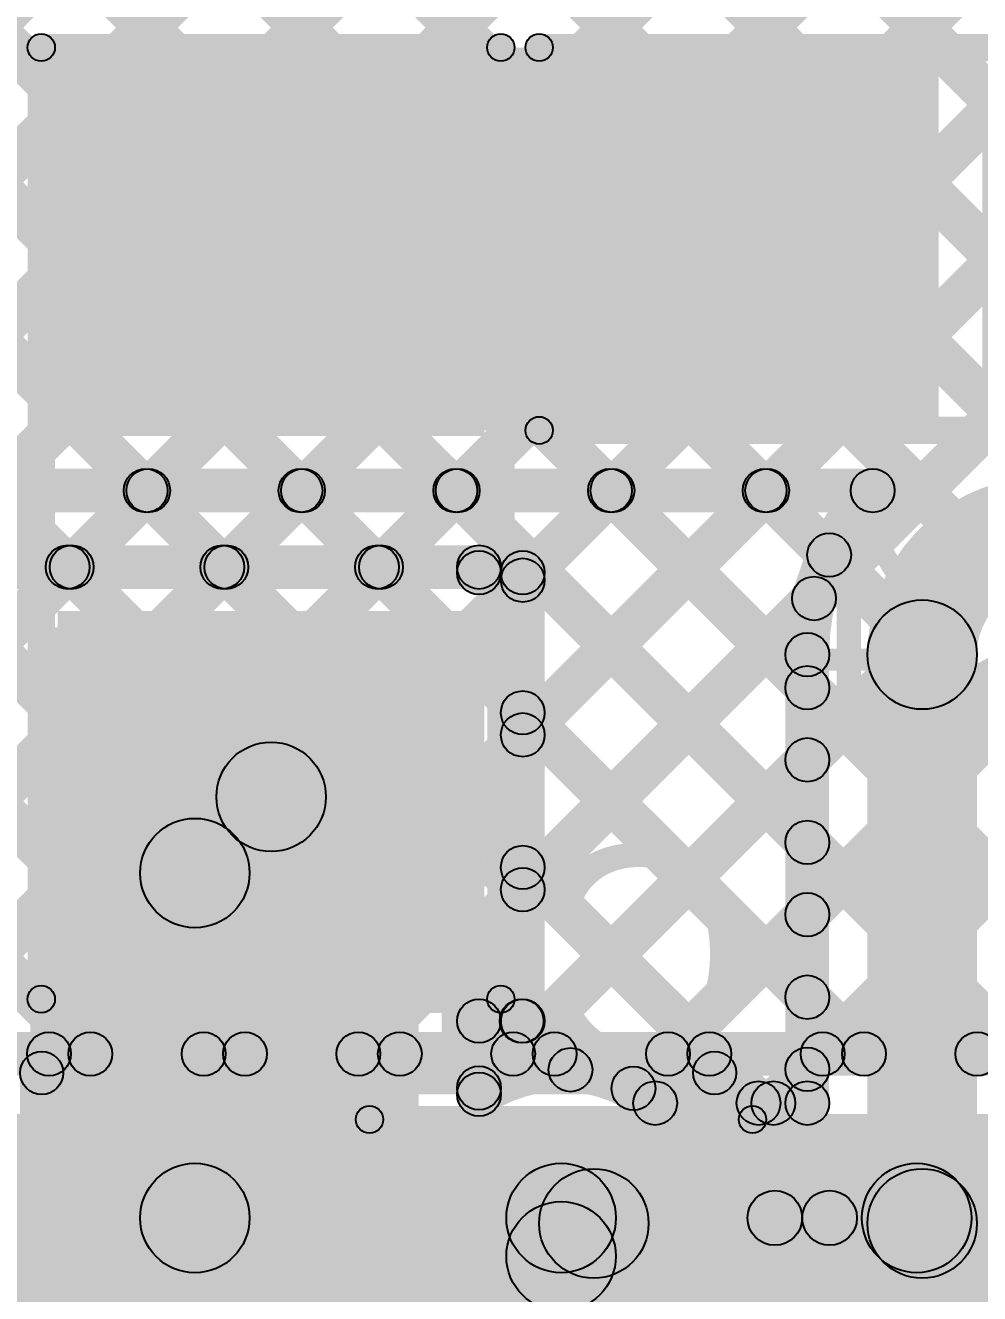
# Model space of a CAD drawing. Header units: millimetres. Extents: x 3.07 to 5.81, y 1.29 to 3.84.
# Drawn here: x 5.0831 to 5.2575, y 1.4232 to 1.6551 of the extents above; entities that cross this region are included whole.
import ezdxf

# ---------------------------------------------------------------- set-up
doc = ezdxf.new("R2010")
doc.units = ezdxf.units.MM
doc.header["$MEASUREMENT"] = 0
for name, color, linetype in [('BottomLayer', 5, 'Continuous'), ('BottomOverlay', 54, 'Continuous'), ('BottomPaste', 16, 'Continuous'), ('BottomSolder', 6, 'Continuous'), ('TopLayer', 1, 'Continuous'), ('TopOverlay', 2, 'Continuous'), ('TopPaste', 8, 'Continuous'), ('TopSolder', 216, 'Continuous'), ('ViaHoleLayer', 16, 'Continuous')]:
    doc.layers.add(name, color=color, linetype=linetype)

# ---------------------------------------------------------------- blocks, each defined once
blk = doc.blocks.new('SPU0410HR5H_PB_7')
at = {"layer": 'TopLayer'}
h = blk.add_hatch(color=1, dxfattribs=at)
edge = h.paths.add_edge_path()
edge.add_arc((0, 0), 0.01614, 0, 360)
h = blk.add_hatch(color=1, dxfattribs=at)
edge = h.paths.add_edge_path()
edge.add_arc((0.06693, 0), 0.01614, 0, 360)
h = blk.add_hatch(color=1, dxfattribs=at)
edge = h.paths.add_edge_path()
edge.add_arc((0, -0.09685), 0.01614, 0, 360)
h = blk.add_hatch(color=1, dxfattribs=at)
edge = h.paths.add_edge_path()
edge.add_arc((0.06693, -0.09685), 0.01614, 0, 360)
at = {"layer": 'TopOverlay'}
h = blk.add_hatch(color=2, dxfattribs=at)
edge = h.paths.add_edge_path()
edge.add_arc((-0.028, 0.02652), 0.00394, 0, 360)
h = blk.add_hatch(color=2, dxfattribs=at)
edge = h.paths.add_edge_path()
edge.add_arc((-0.028, 0.02652), 0.00394, 0, 360)
for points in [[(-0.028, 0.02258), (-0.028, 0.03046), (0.095, 0.03046), (0.095, 0.02258)], [(-0.02406, -0.124), (-0.03194, -0.124), (-0.03194, 0.02652), (-0.02406, 0.02652)], [(0.09894, -0.124), (0.09106, -0.124), (0.09106, 0.02652), (0.09894, 0.02652)], [(-0.028, -0.12794), (-0.028, -0.12006), (0.095, -0.12006), (0.095, -0.12794)]]:
    blk.add_hatch(color=2, dxfattribs=at).paths.add_polyline_path(points)
h = blk.add_hatch(color=2, dxfattribs=at)
edge = h.paths.add_edge_path()
edge.add_arc((0.095, 0.02652), 0.00394, 0, 360)
h = blk.add_hatch(color=2, dxfattribs=at)
edge = h.paths.add_edge_path()
edge.add_arc((0.095, 0.02652), 0.00394, 0, 360)
h = blk.add_hatch(color=2, dxfattribs=at)
edge = h.paths.add_edge_path()
edge.add_arc((0.106, 0), 0.005, 0, 360)
h = blk.add_hatch(color=2, dxfattribs=at)
edge = h.paths.add_edge_path()
edge.add_arc((0.116, 0), 0.005, 0, 360)
h = blk.add_hatch(color=2, dxfattribs=at)
edge = h.paths.add_edge_path()
edge.add_arc((-0.028, -0.124), 0.00394, 0, 360)
h = blk.add_hatch(color=2, dxfattribs=at)
edge = h.paths.add_edge_path()
edge.add_arc((-0.028, -0.124), 0.00394, 0, 360)
h = blk.add_hatch(color=2, dxfattribs=at)
edge = h.paths.add_edge_path()
edge.add_arc((0.095, -0.124), 0.00394, 0, 360)
h = blk.add_hatch(color=2, dxfattribs=at)
edge = h.paths.add_edge_path()
edge.add_arc((0.095, -0.124), 0.00394, 0, 360)
at = {"layer": 'TopPaste'}
h = blk.add_hatch(color=8, dxfattribs=at)
edge = h.paths.add_edge_path()
edge.add_arc((0, 0), 0.01614, 0, 360)
h = blk.add_hatch(color=8, dxfattribs=at)
edge = h.paths.add_edge_path()
edge.add_arc((0.06693, 0), 0.01614, 0, 360)
h = blk.add_hatch(color=8, dxfattribs=at)
edge = h.paths.add_edge_path()
edge.add_arc((0, -0.09685), 0.01614, 0, 360)
h = blk.add_hatch(color=8, dxfattribs=at)
edge = h.paths.add_edge_path()
edge.add_arc((0.06693, -0.09685), 0.01614, 0, 360)
at = {"layer": 'TopSolder'}
h = blk.add_hatch(color=216, dxfattribs=at)
edge = h.paths.add_edge_path()
edge.add_arc((0, 0), 0.02014, 0, 360)
h = blk.add_hatch(color=216, dxfattribs=at)
edge = h.paths.add_edge_path()
edge.add_arc((0.06693, 0), 0.02014, 0, 360)
h = blk.add_hatch(color=216, dxfattribs=at)
edge = h.paths.add_edge_path()
edge.add_arc((0, -0.09685), 0.02014, 0, 360)
h = blk.add_hatch(color=216, dxfattribs=at)
edge = h.paths.add_edge_path()
edge.add_arc((0.06693, -0.09685), 0.02014, 0, 360)
at = {"layer": 'TopOverlay', "const_width": 0.01}
blk.add_lwpolyline([(0.116, 0, 1), (0.106, 0, 1)], format="xyb", close=True, dxfattribs=at)
at = {"layer": 'TopOverlay'}
for centre, radius in [((-0.028, 0.02652), 0.00394), ((-0.028, 0.02652), 0.00394), ((0.095, 0.02652), 0.00394), ((0.095, 0.02652), 0.00394), ((0.106, 0), 0.005), ((0.116, 0), 0.005), ((-0.028, -0.124), 0.00394), ((-0.028, -0.124), 0.00394), ((0.095, -0.124), 0.00394), ((0.095, -0.124), 0.00394)]:
    blk.add_circle(centre, radius, dxfattribs=at)
blk = doc.blocks.new('RES0805_54')
at = {"layer": 'TopLayer'}
for points in [[(-0.06, 0.025), (-0.02, 0.025), (-0.02, -0.025), (-0.06, -0.025)], [(0.02, 0.025), (0.06, 0.025), (0.06, -0.025), (0.02, -0.025)]]:
    blk.add_hatch(color=1, dxfattribs=at).paths.add_polyline_path(points)
at = {"layer": 'TopOverlay'}
h = blk.add_hatch(color=2, dxfattribs=at)
edge = h.paths.add_edge_path()
edge.add_arc((-0.065, 0.035), 0.0025, 0, 360)
h = blk.add_hatch(color=2, dxfattribs=at)
edge = h.paths.add_edge_path()
edge.add_arc((-0.065, 0.035), 0.0025, 0, 360)
for points in [[(-0.065, 0.0325), (-0.065, 0.0375), (0.065, 0.0375), (0.065, 0.0325)], [(-0.0625, -0.035), (-0.0675, -0.035), (-0.0675, 0.035), (-0.0625, 0.035)], [(0.0675, -0.035), (0.0625, -0.035), (0.0625, 0.035), (0.0675, 0.035)], [(-0.065, -0.0375), (-0.065, -0.0325), (0.065, -0.0325), (0.065, -0.0375)]]:
    blk.add_hatch(color=2, dxfattribs=at).paths.add_polyline_path(points)
h = blk.add_hatch(color=2, dxfattribs=at)
edge = h.paths.add_edge_path()
edge.add_arc((0.065, 0.035), 0.0025, 0, 360)
h = blk.add_hatch(color=2, dxfattribs=at)
edge = h.paths.add_edge_path()
edge.add_arc((0.065, 0.035), 0.0025, 0, 360)
h = blk.add_hatch(color=2, dxfattribs=at)
edge = h.paths.add_edge_path()
edge.add_arc((-0.065, -0.035), 0.0025, 0, 360)
h = blk.add_hatch(color=2, dxfattribs=at)
edge = h.paths.add_edge_path()
edge.add_arc((-0.065, -0.035), 0.0025, 0, 360)
h = blk.add_hatch(color=2, dxfattribs=at)
edge = h.paths.add_edge_path()
edge.add_arc((0.065, -0.035), 0.0025, 0, 360)
h = blk.add_hatch(color=2, dxfattribs=at)
edge = h.paths.add_edge_path()
edge.add_arc((0.065, -0.035), 0.0025, 0, 360)
at = {"layer": 'TopPaste'}
for points in [[(-0.06, 0.025), (-0.02, 0.025), (-0.02, -0.025), (-0.06, -0.025)], [(0.02, 0.025), (0.06, 0.025), (0.06, -0.025), (0.02, -0.025)]]:
    blk.add_hatch(color=8, dxfattribs=at).paths.add_polyline_path(points)
at = {"layer": 'TopSolder'}
for points in [[(-0.064, 0.029), (-0.016, 0.029), (-0.016, -0.029), (-0.064, -0.029)], [(0.016, 0.029), (0.064, 0.029), (0.064, -0.029), (0.016, -0.029)]]:
    blk.add_hatch(color=216, dxfattribs=at).paths.add_polyline_path(points)
at = {"layer": 'TopOverlay'}
for centre in [(-0.065, 0.035), (-0.065, 0.035), (0.065, 0.035), (0.065, 0.035), (-0.065, -0.035), (-0.065, -0.035), (0.065, -0.035), (0.065, -0.035)]:
    blk.add_circle(centre, 0.0025, dxfattribs=at)
blk = doc.blocks.new('C__1206_99')
at = {"layer": 'TopLayer'}
for points in [[(-0.08, 0.035), (-0.02, 0.035), (-0.02, -0.035), (-0.08, -0.035)], [(0.02, 0.035), (0.08, 0.035), (0.08, -0.035), (0.02, -0.035)]]:
    blk.add_hatch(color=1, dxfattribs=at).paths.add_polyline_path(points)
at = {"layer": 'TopOverlay'}
h = blk.add_hatch(color=2, dxfattribs=at)
edge = h.paths.add_edge_path()
edge.add_arc((-0.087, 0.042), 0.0025, 0, 360)
h = blk.add_hatch(color=2, dxfattribs=at)
edge = h.paths.add_edge_path()
edge.add_arc((-0.087, 0.042), 0.0025, 0, 360)
for points in [[(-0.087, 0.0395), (-0.087, 0.0445), (0.087, 0.0445), (0.087, 0.0395)], [(-0.0895, 0.042), (-0.0845, 0.042), (-0.0845, -0.042), (-0.0895, -0.042)], [(0.0845, 0.042), (0.0895, 0.042), (0.0895, -0.042), (0.0845, -0.042)], [(-0.087, -0.0445), (-0.087, -0.0395), (0.087, -0.0395), (0.087, -0.0445)]]:
    blk.add_hatch(color=2, dxfattribs=at).paths.add_polyline_path(points)
h = blk.add_hatch(color=2, dxfattribs=at)
edge = h.paths.add_edge_path()
edge.add_arc((0.087, 0.042), 0.0025, 0, 360)
h = blk.add_hatch(color=2, dxfattribs=at)
edge = h.paths.add_edge_path()
edge.add_arc((0.087, 0.042), 0.0025, 0, 360)
h = blk.add_hatch(color=2, dxfattribs=at)
edge = h.paths.add_edge_path()
edge.add_arc((-0.087, -0.042), 0.0025, 0, 360)
h = blk.add_hatch(color=2, dxfattribs=at)
edge = h.paths.add_edge_path()
edge.add_arc((-0.087, -0.042), 0.0025, 0, 360)
h = blk.add_hatch(color=2, dxfattribs=at)
edge = h.paths.add_edge_path()
edge.add_arc((0.087, -0.042), 0.0025, 0, 360)
h = blk.add_hatch(color=2, dxfattribs=at)
edge = h.paths.add_edge_path()
edge.add_arc((0.087, -0.042), 0.0025, 0, 360)
at = {"layer": 'TopPaste'}
for points in [[(-0.08, 0.035), (-0.02, 0.035), (-0.02, -0.035), (-0.08, -0.035)], [(0.02, 0.035), (0.08, 0.035), (0.08, -0.035), (0.02, -0.035)]]:
    blk.add_hatch(color=8, dxfattribs=at).paths.add_polyline_path(points)
at = {"layer": 'TopSolder'}
for points in [[(-0.084, 0.039), (-0.016, 0.039), (-0.016, -0.039), (-0.084, -0.039)], [(0.016, 0.039), (0.084, 0.039), (0.084, -0.039), (0.016, -0.039)]]:
    blk.add_hatch(color=216, dxfattribs=at).paths.add_polyline_path(points)
at = {"layer": 'TopOverlay'}
for centre in [(-0.087, 0.042), (-0.087, 0.042), (0.087, 0.042), (0.087, 0.042), (-0.087, -0.042), (-0.087, -0.042), (0.087, -0.042), (0.087, -0.042)]:
    blk.add_circle(centre, 0.0025, dxfattribs=at)
blk = doc.blocks.new('C__0805_B_104')
at = {"layer": 'BottomLayer'}
for points in [[(-0.06, 0.03), (-0.02, 0.03), (-0.02, -0.03), (-0.06, -0.03)], [(0.02, 0.03), (0.06, 0.03), (0.06, -0.03), (0.02, -0.03)]]:
    blk.add_hatch(color=5, dxfattribs=at).paths.add_polyline_path(points)
at = {"layer": 'BottomOverlay'}
h = blk.add_hatch(color=54, dxfattribs=at)
edge = h.paths.add_edge_path()
edge.add_arc((-0.065, 0.035), 0.0025, 0, 360)
h = blk.add_hatch(color=54, dxfattribs=at)
edge = h.paths.add_edge_path()
edge.add_arc((-0.065, 0.035), 0.0025, 0, 360)
for points in [[(0.065, 0.0375), (0.065, 0.0325), (-0.065, 0.0325), (-0.065, 0.0375)], [(-0.0625, -0.035), (-0.0675, -0.035), (-0.0675, 0.035), (-0.0625, 0.035)], [(0.0675, -0.035), (0.0625, -0.035), (0.0625, 0.035), (0.0675, 0.035)], [(0.065, -0.0325), (0.065, -0.0375), (-0.065, -0.0375), (-0.065, -0.0325)]]:
    blk.add_hatch(color=54, dxfattribs=at).paths.add_polyline_path(points)
h = blk.add_hatch(color=54, dxfattribs=at)
edge = h.paths.add_edge_path()
edge.add_arc((0.065, 0.035), 0.0025, 0, 360)
h = blk.add_hatch(color=54, dxfattribs=at)
edge = h.paths.add_edge_path()
edge.add_arc((0.065, 0.035), 0.0025, 0, 360)
h = blk.add_hatch(color=54, dxfattribs=at)
edge = h.paths.add_edge_path()
edge.add_arc((-0.065, -0.035), 0.0025, 0, 360)
h = blk.add_hatch(color=54, dxfattribs=at)
edge = h.paths.add_edge_path()
edge.add_arc((-0.065, -0.035), 0.0025, 0, 360)
h = blk.add_hatch(color=54, dxfattribs=at)
edge = h.paths.add_edge_path()
edge.add_arc((0.065, -0.035), 0.0025, 0, 360)
h = blk.add_hatch(color=54, dxfattribs=at)
edge = h.paths.add_edge_path()
edge.add_arc((0.065, -0.035), 0.0025, 0, 360)
at = {"layer": 'BottomPaste'}
for points in [[(-0.06, 0.03), (-0.02, 0.03), (-0.02, -0.03), (-0.06, -0.03)], [(0.02, 0.03), (0.06, 0.03), (0.06, -0.03), (0.02, -0.03)]]:
    blk.add_hatch(color=16, dxfattribs=at).paths.add_polyline_path(points)
at = {"layer": 'BottomSolder'}
for points in [[(-0.064, 0.034), (-0.016, 0.034), (-0.016, -0.034), (-0.064, -0.034)], [(0.016, 0.034), (0.064, 0.034), (0.064, -0.034), (0.016, -0.034)]]:
    blk.add_hatch(color=6, dxfattribs=at).paths.add_polyline_path(points)
at = {"layer": 'BottomOverlay'}
for centre in [(-0.065, 0.035), (-0.065, 0.035), (0.065, 0.035), (0.065, 0.035), (-0.065, -0.035), (-0.065, -0.035), (0.065, -0.035), (0.065, -0.035)]:
    blk.add_circle(centre, 0.0025, dxfattribs=at)

msp = doc.modelspace()

# ---------------------------------------------------------------- hatches: boundary and pattern name
at = {"layer": 'BottomLayer'}
for points in [[(4.93017, 1.96554), (4.93583, 1.97119), (5.29083, 1.61619), (5.28517, 1.61054)], [(4.93017, 1.93725), (4.93583, 1.94291), (5.29083, 1.58791), (5.28517, 1.58225)], [(4.93017, 1.90897), (4.93583, 1.91462), (5.29083, 1.55962), (5.28517, 1.55397)], [(4.93017, 1.88068), (4.93583, 1.88634), (5.29083, 1.53134), (5.28517, 1.52568)], [(4.93017, 1.8524), (4.93583, 1.85806), (5.30838, 1.48551), (5.30272, 1.47985)], [(5.00536, 1.46417), (4.99971, 1.46983), (5.36671, 1.83683), (5.37236, 1.83117)], [(5.03365, 1.46417), (5.02799, 1.46983), (5.39499, 1.83683), (5.40065, 1.83117)], [(5.06193, 1.46417), (5.05628, 1.46983), (5.42328, 1.83683), (5.42893, 1.83117)], [(4.93017, 1.82411), (4.93583, 1.82977), (5.29483, 1.47077), (5.28917, 1.46511)], [(4.93017, 1.79583), (4.93583, 1.80149), (5.26749, 1.46983), (5.26183, 1.46417)], [(4.93583, 1.50777), (4.93017, 1.51343), (5.21039, 1.79365), (5.21605, 1.78799)], [(4.93017, 1.76755), (4.93583, 1.7732), (5.2392, 1.46983), (5.23355, 1.46417)], [(4.93583, 1.47949), (4.93017, 1.48515), (5.21285, 1.76783), (5.21851, 1.76217)], [(4.9488, 1.46417), (4.94314, 1.46983), (5.24114, 1.76783), (5.2468, 1.76217)], [(4.97708, 1.46417), (4.97142, 1.46983), (5.26942, 1.76783), (5.27508, 1.76217)], [(4.93017, 1.73926), (4.93583, 1.74492), (5.21092, 1.46983), (5.20526, 1.46417)], [(4.93017, 1.71098), (4.93583, 1.71663), (5.18263, 1.46983), (5.17698, 1.46417)], [(4.93017, 1.68269), (4.93583, 1.68835), (5.15435, 1.46983), (5.14869, 1.46417)], [(5.09022, 1.46417), (5.08456, 1.46983), (5.28517, 1.67044), (5.29083, 1.66478)], [(4.93017, 1.65441), (4.93583, 1.66007), (5.12607, 1.46983), (5.12041, 1.46417)], [(5.1185, 1.46417), (5.11284, 1.46983), (5.28517, 1.64216), (5.29083, 1.6365)], [(4.93017, 1.62612), (4.93583, 1.63178), (5.09778, 1.46983), (5.09212, 1.46417)], [(5.14679, 1.46417), (5.14113, 1.46983), (5.28517, 1.61387), (5.29083, 1.60821)], [(5.17507, 1.46417), (5.16941, 1.46983), (5.28517, 1.58559), (5.29083, 1.57993)], [(5.20335, 1.46417), (5.1977, 1.46983), (5.28517, 1.5573), (5.29083, 1.55165)], [(5.23164, 1.46417), (5.22598, 1.46983), (5.28517, 1.52902), (5.29083, 1.52336)], [(5.25992, 1.46417), (5.25427, 1.46983), (5.30227, 1.51783), (5.30792, 1.51217)], [(4.933, 1.463), (4.933, 1.471), (5.274, 1.471), (5.274, 1.463)], [(4.122, 1.396), (5.263, 1.396), (5.263, 1.456), (4.122, 1.456)], [(5.187, 1.426), (5.187, 1.446), (5.247, 1.446), (5.247, 1.426)], [(5.18807, 1.42293), (5.17393, 1.43707), (5.17993, 1.44307), (5.19407, 1.42893)], [(5.257, 1.379), (5.237, 1.379), (5.237, 1.436), (5.257, 1.436)]]:
    msp.add_hatch(color=5, dxfattribs=at).paths.add_polyline_path(points)
h = msp.add_hatch(color=5, dxfattribs=at)
edge = h.paths.add_edge_path()
edge.add_arc((5.08739, 1.467), 0.004, 0, 360)
h = msp.add_hatch(color=5, dxfattribs=at)
edge = h.paths.add_edge_path()
edge.add_arc((5.09495, 1.467), 0.004, 0, 360)
h = msp.add_hatch(color=5, dxfattribs=at)
edge = h.paths.add_edge_path()
edge.add_arc((5.11567, 1.467), 0.004, 0, 360)
h = msp.add_hatch(color=5, dxfattribs=at)
edge = h.paths.add_edge_path()
edge.add_arc((5.12324, 1.467), 0.004, 0, 360)
h = msp.add_hatch(color=5, dxfattribs=at)
edge = h.paths.add_edge_path()
edge.add_arc((5.14396, 1.467), 0.004, 0, 360)
h = msp.add_hatch(color=5, dxfattribs=at)
edge = h.paths.add_edge_path()
edge.add_arc((5.15152, 1.467), 0.004, 0, 360)
h = msp.add_hatch(color=5, dxfattribs=at)
edge = h.paths.add_edge_path()
edge.add_arc((5.17224, 1.467), 0.004, 0, 360)
h = msp.add_hatch(color=5, dxfattribs=at)
edge = h.paths.add_edge_path()
edge.add_arc((5.17981, 1.467), 0.004, 0, 360)
h = msp.add_hatch(color=5, dxfattribs=at)
edge = h.paths.add_edge_path()
edge.add_arc((5.20053, 1.467), 0.004, 0, 360)
h = msp.add_hatch(color=5, dxfattribs=at)
edge = h.paths.add_edge_path()
edge.add_arc((5.20809, 1.467), 0.004, 0, 360)
h = msp.add_hatch(color=5, dxfattribs=at)
edge = h.paths.add_edge_path()
edge.add_arc((5.22881, 1.467), 0.004, 0, 360)
h = msp.add_hatch(color=5, dxfattribs=at)
edge = h.paths.add_edge_path()
edge.add_arc((5.23637, 1.467), 0.004, 0, 360)
h = msp.add_hatch(color=5, dxfattribs=at)
edge = h.paths.add_edge_path()
edge.add_arc((5.25709, 1.467), 0.004, 0, 360)
h = msp.add_hatch(color=5, dxfattribs=at)
edge = h.paths.add_edge_path()
edge.add_arc((5.247, 1.436), 0.01181, 0, 360)
h = msp.add_hatch(color=5, dxfattribs=at)
edge = h.paths.add_edge_path()
edge.add_arc((5.187, 1.436), 0.01, 0, 360)
h = msp.add_hatch(color=5, dxfattribs=at)
edge = h.paths.add_edge_path()
edge.add_arc((5.187, 1.436), 0.01, 0, 360)
h = msp.add_hatch(color=5, dxfattribs=at)
edge = h.paths.add_edge_path()
edge.add_arc((5.247, 1.436), 0.01, 0, 360)
h = msp.add_hatch(color=5, dxfattribs=at)
edge = h.paths.add_edge_path()
edge.add_arc((5.247, 1.436), 0.01, 0, 360)
h = msp.add_hatch(color=5, dxfattribs=at)
edge = h.paths.add_edge_path()
edge.add_arc((5.181, 1.43), 0.01, 0, 360)
at = {"layer": 'BottomSolder'}
h = msp.add_hatch(color=6, dxfattribs=at)
edge = h.paths.add_edge_path()
edge.add_arc((5.247, 1.436), 0.01581, 0, 360)
at = {"layer": 'TopLayer'}
for points in [[(5.086, 1.581), (5.25, 1.581), (5.25, 1.651), (5.086, 1.651)], [(5.07398, 1.56717), (5.07963, 1.57283), (5.09363, 1.55883), (5.08798, 1.55317)], [(5.075, 1.566), (5.075, 1.574), (5.23796, 1.574), (5.23796, 1.566)], [(5.09436, 1.55317), (5.08871, 1.55883), (5.10271, 1.57283), (5.10836, 1.56717)], [(5.10226, 1.56717), (5.10792, 1.57283), (5.12192, 1.55883), (5.11626, 1.55317)], [(5.12265, 1.55317), (5.11699, 1.55883), (5.13099, 1.57283), (5.13665, 1.56717)], [(5.13055, 1.56717), (5.1362, 1.57283), (5.1502, 1.55883), (5.14455, 1.55317)], [(5.15093, 1.55317), (5.14528, 1.55883), (5.15928, 1.57283), (5.16493, 1.56717)], [(5.15883, 1.56717), (5.16449, 1.57283), (5.22883, 1.50849), (5.22317, 1.50283)], [(5.17683, 1.5225), (5.17117, 1.52816), (5.21584, 1.57283), (5.2215, 1.56717)], [(5.17683, 1.55078), (5.17117, 1.55644), (5.18756, 1.57283), (5.19322, 1.56717)], [(5.18711, 1.56717), (5.19277, 1.57283), (5.22883, 1.53677), (5.22317, 1.53111)], [(5.2154, 1.56717), (5.22106, 1.57283), (5.23282, 1.56106), (5.22717, 1.5554)], [(5.073, 1.552), (5.073, 1.56), (5.166, 1.56), (5.166, 1.552)], [(5.166, 1.551), (5.166, 1.559), (5.174, 1.559), (5.174, 1.551)], [(5.178, 1.473), (5.17, 1.473), (5.17, 1.555), (5.178, 1.555)], [(5.17683, 1.49421), (5.17117, 1.49987), (5.2244, 1.5531), (5.23006, 1.54744)], [(5.084, 1.412), (5.155, 1.412), (5.155, 1.545), (5.084, 1.545)], [(5.23, 1.458), (5.222, 1.458), (5.222, 1.54), (5.23, 1.54)], [(5.257, 1.436), (5.237, 1.436), (5.237, 1.54), (5.257, 1.54)], [(5.17117, 1.52655), (5.17683, 1.5322), (5.22883, 1.4802), (5.22317, 1.47455)], [(5.16883, 1.45793), (5.16317, 1.46359), (5.22317, 1.52359), (5.22883, 1.51793)], [(5.17117, 1.49826), (5.17683, 1.50392), (5.21992, 1.46083), (5.21426, 1.45517)], [(5.12407, 1.437), (5.10407, 1.437), (5.10407, 1.50007), (5.12407, 1.50007)], [(5.19706, 1.45787), (5.1914, 1.46353), (5.22317, 1.4953), (5.22883, 1.48965)], [(5.166, 1.469), (5.166, 1.477), (5.174, 1.477), (5.174, 1.469)], [(5.17098, 1.47017), (5.17663, 1.47583), (5.18555, 1.46692), (5.17989, 1.46126)], [(5.17, 1.45962), (5.162, 1.45962), (5.162, 1.473), (5.17, 1.473)], [(5.22264, 1.45517), (5.21698, 1.46083), (5.22317, 1.46702), (5.22883, 1.46136)], [(5.1982, 1.454), (5.1982, 1.462), (5.226, 1.462), (5.226, 1.454)], [(5.181, 1.427), (5.181, 1.447), (5.246, 1.447), (5.246, 1.427)], [(5.23893, 1.42993), (5.25307, 1.44407), (5.25407, 1.44307), (5.23993, 1.42893)]]:
    msp.add_hatch(color=1, dxfattribs=at).paths.add_polyline_path(points)
h = msp.add_hatch(color=1, dxfattribs=at)
edge = h.paths.add_edge_path()
edge.add_arc((5.10509, 1.57), 0.004, 0, 360)
h = msp.add_hatch(color=1, dxfattribs=at)
edge = h.paths.add_edge_path()
edge.add_arc((5.10554, 1.57), 0.004, 0, 360)
h = msp.add_hatch(color=1, dxfattribs=at)
edge = h.paths.add_edge_path()
edge.add_arc((5.13337, 1.57), 0.004, 0, 360)
h = msp.add_hatch(color=1, dxfattribs=at)
edge = h.paths.add_edge_path()
edge.add_arc((5.13382, 1.57), 0.004, 0, 360)
h = msp.add_hatch(color=1, dxfattribs=at)
edge = h.paths.add_edge_path()
edge.add_arc((5.16166, 1.57), 0.004, 0, 360)
h = msp.add_hatch(color=1, dxfattribs=at)
edge = h.paths.add_edge_path()
edge.add_arc((5.1621, 1.57), 0.004, 0, 360)
h = msp.add_hatch(color=1, dxfattribs=at)
edge = h.paths.add_edge_path()
edge.add_arc((5.18994, 1.57), 0.004, 0, 360)
h = msp.add_hatch(color=1, dxfattribs=at)
edge = h.paths.add_edge_path()
edge.add_arc((5.19039, 1.57), 0.004, 0, 360)
h = msp.add_hatch(color=1, dxfattribs=at)
edge = h.paths.add_edge_path()
edge.add_arc((5.21823, 1.57), 0.004, 0, 360)
h = msp.add_hatch(color=1, dxfattribs=at)
edge = h.paths.add_edge_path()
edge.add_arc((5.21867, 1.57), 0.004, 0, 360)
h = msp.add_hatch(color=1, dxfattribs=at)
edge = h.paths.add_edge_path()
edge.add_arc((5.23796, 1.57), 0.004, 0, 360)
h = msp.add_hatch(color=1, dxfattribs=at)
edge = h.paths.add_edge_path()
edge.add_arc((5.23796, 1.57), 0.004, 0, 360)
h = msp.add_hatch(color=1, dxfattribs=at)
edge = h.paths.add_edge_path()
edge.add_arc((5.23, 1.55823), 0.004, 0, 360)
h = msp.add_hatch(color=1, dxfattribs=at)
edge = h.paths.add_edge_path()
edge.add_arc((5.09081, 1.556), 0.004, 0, 360)
h = msp.add_hatch(color=1, dxfattribs=at)
edge = h.paths.add_edge_path()
edge.add_arc((5.09154, 1.556), 0.004, 0, 360)
h = msp.add_hatch(color=1, dxfattribs=at)
edge = h.paths.add_edge_path()
edge.add_arc((5.11909, 1.556), 0.004, 0, 360)
h = msp.add_hatch(color=1, dxfattribs=at)
edge = h.paths.add_edge_path()
edge.add_arc((5.11982, 1.556), 0.004, 0, 360)
h = msp.add_hatch(color=1, dxfattribs=at)
edge = h.paths.add_edge_path()
edge.add_arc((5.14737, 1.556), 0.004, 0, 360)
h = msp.add_hatch(color=1, dxfattribs=at)
edge = h.paths.add_edge_path()
edge.add_arc((5.1481, 1.556), 0.004, 0, 360)
h = msp.add_hatch(color=1, dxfattribs=at)
edge = h.paths.add_edge_path()
edge.add_arc((5.166, 1.556), 0.004, 0, 360)
h = msp.add_hatch(color=1, dxfattribs=at)
edge = h.paths.add_edge_path()
edge.add_arc((5.166, 1.555), 0.004, 0, 360)
h = msp.add_hatch(color=1, dxfattribs=at)
edge = h.paths.add_edge_path()
edge.add_arc((5.174, 1.555), 0.004, 0, 360)
h = msp.add_hatch(color=1, dxfattribs=at)
edge = h.paths.add_edge_path()
edge.add_arc((5.174, 1.555), 0.004, 0, 360)
h = msp.add_hatch(color=1, dxfattribs=at)
edge = h.paths.add_edge_path()
edge.add_arc((5.174, 1.55361), 0.004, 0, 360)
h = msp.add_hatch(color=1, dxfattribs=at)
edge = h.paths.add_edge_path()
edge.add_arc((5.22723, 1.55027), 0.004, 0, 360)
h = msp.add_hatch(color=1, dxfattribs=at)
edge = h.paths.add_edge_path()
edge.add_arc((5.247, 1.54), 0.01, 0, 360)
h = msp.add_hatch(color=1, dxfattribs=at)
edge = h.paths.add_edge_path()
edge.add_arc((5.247, 1.54), 0.01, 0, 360)
h = msp.add_hatch(color=1, dxfattribs=at)
edge = h.paths.add_edge_path()
edge.add_arc((5.226, 1.54), 0.004, 0, 360)
h = msp.add_hatch(color=1, dxfattribs=at)
edge = h.paths.add_edge_path()
edge.add_arc((5.226, 1.54), 0.004, 0, 360)
h = msp.add_hatch(color=1, dxfattribs=at)
edge = h.paths.add_edge_path()
edge.add_arc((5.226, 1.53394), 0.004, 0, 360)
h = msp.add_hatch(color=1, dxfattribs=at)
edge = h.paths.add_edge_path()
edge.add_arc((5.174, 1.52937), 0.004, 0, 360)
h = msp.add_hatch(color=1, dxfattribs=at)
edge = h.paths.add_edge_path()
edge.add_arc((5.174, 1.52533), 0.004, 0, 360)
h = msp.add_hatch(color=1, dxfattribs=at)
edge = h.paths.add_edge_path()
edge.add_arc((5.128, 1.514), 0.01, 0, 360)
h = msp.add_hatch(color=1, dxfattribs=at)
edge = h.paths.add_edge_path()
edge.add_arc((5.226, 1.52076), 0.004, 0, 360)
h = msp.add_hatch(color=1, dxfattribs=at)
edge = h.paths.add_edge_path()
edge.add_arc((5.11407, 1.50007), 0.01, 0, 360)
h = msp.add_hatch(color=1, dxfattribs=at)
edge = h.paths.add_edge_path()
edge.add_arc((5.11407, 1.50007), 0.01, 0, 360)
h = msp.add_hatch(color=1, dxfattribs=at)
edge = h.paths.add_edge_path()
edge.add_arc((5.226, 1.50566), 0.004, 0, 360)
h = msp.add_hatch(color=1, dxfattribs=at)
edge = h.paths.add_edge_path()
edge.add_arc((5.174, 1.50109), 0.004, 0, 360)
h = msp.add_hatch(color=1, dxfattribs=at)
edge = h.paths.add_edge_path()
edge.add_arc((5.174, 1.49704), 0.004, 0, 360)
h = msp.add_hatch(color=1, dxfattribs=at)
edge = h.paths.add_edge_path()
edge.add_arc((5.226, 1.49247), 0.004, 0, 360)
h = msp.add_hatch(color=1, dxfattribs=at)
edge = h.paths.add_edge_path()
edge.add_arc((5.226, 1.47737), 0.004, 0, 360)
h = msp.add_hatch(color=1, dxfattribs=at)
edge = h.paths.add_edge_path()
edge.add_arc((5.166, 1.473), 0.004, 0, 360)
h = msp.add_hatch(color=1, dxfattribs=at)
edge = h.paths.add_edge_path()
edge.add_arc((5.166, 1.473), 0.004, 0, 360)
h = msp.add_hatch(color=1, dxfattribs=at)
edge = h.paths.add_edge_path()
edge.add_arc((5.17381, 1.473), 0.004, 0, 360)
h = msp.add_hatch(color=1, dxfattribs=at)
edge = h.paths.add_edge_path()
edge.add_arc((5.174, 1.473), 0.004, 0, 360)
h = msp.add_hatch(color=1, dxfattribs=at)
edge = h.paths.add_edge_path()
edge.add_arc((5.174, 1.473), 0.004, 0, 360)
h = msp.add_hatch(color=1, dxfattribs=at)
edge = h.paths.add_edge_path()
edge.add_arc((5.18272, 1.46409), 0.004, 0, 360)
h = msp.add_hatch(color=1, dxfattribs=at)
edge = h.paths.add_edge_path()
edge.add_arc((5.226, 1.46419), 0.004, 0, 360)
h = msp.add_hatch(color=1, dxfattribs=at)
edge = h.paths.add_edge_path()
edge.add_arc((5.166, 1.46076), 0.004, 0, 360)
h = msp.add_hatch(color=1, dxfattribs=at)
edge = h.paths.add_edge_path()
edge.add_arc((5.166, 1.45962), 0.004, 0, 360)
h = msp.add_hatch(color=1, dxfattribs=at)
edge = h.paths.add_edge_path()
edge.add_arc((5.166, 1.45962), 0.004, 0, 360)
h = msp.add_hatch(color=1, dxfattribs=at)
edge = h.paths.add_edge_path()
edge.add_arc((5.19423, 1.4607), 0.004, 0, 360)
h = msp.add_hatch(color=1, dxfattribs=at)
edge = h.paths.add_edge_path()
edge.add_arc((5.1982, 1.458), 0.004, 0, 360)
h = msp.add_hatch(color=1, dxfattribs=at)
edge = h.paths.add_edge_path()
edge.add_arc((5.1982, 1.458), 0.004, 0, 360)
h = msp.add_hatch(color=1, dxfattribs=at)
edge = h.paths.add_edge_path()
edge.add_arc((5.21709, 1.458), 0.004, 0, 360)
h = msp.add_hatch(color=1, dxfattribs=at)
edge = h.paths.add_edge_path()
edge.add_arc((5.21981, 1.458), 0.004, 0, 360)
h = msp.add_hatch(color=1, dxfattribs=at)
edge = h.paths.add_edge_path()
edge.add_arc((5.226, 1.458), 0.004, 0, 360)
h = msp.add_hatch(color=1, dxfattribs=at)
edge = h.paths.add_edge_path()
edge.add_arc((5.226, 1.458), 0.004, 0, 360)
h = msp.add_hatch(color=1, dxfattribs=at)
edge = h.paths.add_edge_path()
edge.add_arc((5.11407, 1.437), 0.01, 0, 360)
h = msp.add_hatch(color=1, dxfattribs=at)
edge = h.paths.add_edge_path()
edge.add_arc((5.181, 1.437), 0.01, 0, 360)
h = msp.add_hatch(color=1, dxfattribs=at)
edge = h.paths.add_edge_path()
edge.add_arc((5.247, 1.436), 0.01181, 0, 360)
h = msp.add_hatch(color=1, dxfattribs=at)
edge = h.paths.add_edge_path()
edge.add_arc((5.246, 1.437), 0.01, 0, 360)
h = msp.add_hatch(color=1, dxfattribs=at)
edge = h.paths.add_edge_path()
edge.add_arc((5.246, 1.437), 0.01, 0, 360)
h = msp.add_hatch(color=1, dxfattribs=at)
edge = h.paths.add_edge_path()
edge.add_arc((5.247, 1.436), 0.01, 0, 360)
h = msp.add_hatch(color=1, dxfattribs=at)
edge = h.paths.add_edge_path()
edge.add_arc((5.247, 1.436), 0.01, 0, 360)
at = {"layer": 'TopSolder'}
h = msp.add_hatch(color=216, dxfattribs=at)
edge = h.paths.add_edge_path()
edge.add_arc((5.247, 1.436), 0.01581, 0, 360)
at = {"layer": 'ViaHoleLayer'}
h = msp.add_hatch(color=16, dxfattribs=at)
edge = h.paths.add_edge_path()
edge.add_arc((5.247, 1.436), 0.00787, 0, 360)

# ---------------------------------------------------------------- linework, layer by layer
at = {"layer": 'BottomLayer'}
for centre, radius in [((5.08739, 1.467), 0.004), ((5.09495, 1.467), 0.004), ((5.11567, 1.467), 0.004), ((5.12324, 1.467), 0.004), ((5.14396, 1.467), 0.004), ((5.15152, 1.467), 0.004), ((5.17224, 1.467), 0.004), ((5.17981, 1.467), 0.004), ((5.20053, 1.467), 0.004), ((5.20809, 1.467), 0.004), ((5.22881, 1.467), 0.004), ((5.23637, 1.467), 0.004), ((5.25709, 1.467), 0.004), ((5.187, 1.436), 0.01), ((5.187, 1.436), 0.01), ((5.247, 1.436), 0.01), ((5.247, 1.436), 0.01), ((5.181, 1.43), 0.01)]:
    msp.add_circle(centre, radius, dxfattribs=at)
at = {"layer": 'TopLayer'}
for points, const_width in [([(5.226, 1.54, -0.192026), (5.23796, 1.57)], 0.008), ([(5.247, 1.54, -0.414214), (5.2696, 1.5626)], 0.02), ([(5.11407, 1.50007, -0.414214), (5.128, 1.514)], 0.02), ([(5.166, 1.45962, -0.329076), (5.1982, 1.458)], 0.008), ([(5.26981, 1.436, -0.570071), (5.23603, 1.416)], 0.008)]:
    msp.add_lwpolyline(points, format="xyb", dxfattribs=dict(at, const_width=const_width))
for centre, radius in [((5.10509, 1.57), 0.004), ((5.10554, 1.57), 0.004), ((5.13337, 1.57), 0.004), ((5.13382, 1.57), 0.004), ((5.16166, 1.57), 0.004), ((5.1621, 1.57), 0.004), ((5.18994, 1.57), 0.004), ((5.19039, 1.57), 0.004), ((5.21823, 1.57), 0.004), ((5.21867, 1.57), 0.004), ((5.23796, 1.57), 0.004), ((5.23796, 1.57), 0.004), ((5.23, 1.55823), 0.004), ((5.09081, 1.556), 0.004), ((5.09154, 1.556), 0.004), ((5.11909, 1.556), 0.004), ((5.11982, 1.556), 0.004), ((5.14737, 1.556), 0.004), ((5.1481, 1.556), 0.004), ((5.166, 1.556), 0.004), ((5.166, 1.555), 0.004), ((5.174, 1.555), 0.004), ((5.174, 1.555), 0.004), ((5.174, 1.55361), 0.004), ((5.22723, 1.55027), 0.004), ((5.247, 1.54), 0.01), ((5.247, 1.54), 0.01), ((5.226, 1.54), 0.004), ((5.226, 1.54), 0.004), ((5.226, 1.53394), 0.004), ((5.174, 1.52937), 0.004), ((5.174, 1.52533), 0.004), ((5.128, 1.514), 0.01), ((5.226, 1.52076), 0.004), ((5.11407, 1.50007), 0.01), ((5.11407, 1.50007), 0.01), ((5.226, 1.50566), 0.004), ((5.174, 1.50109), 0.004), ((5.174, 1.49704), 0.004), ((5.226, 1.49247), 0.004), ((5.226, 1.47737), 0.004), ((5.166, 1.473), 0.004), ((5.166, 1.473), 0.004), ((5.17381, 1.473), 0.004), ((5.174, 1.473), 0.004), ((5.174, 1.473), 0.004), ((5.18272, 1.46409), 0.004), ((5.226, 1.46419), 0.004), ((5.166, 1.46076), 0.004), ((5.166, 1.45962), 0.004), ((5.166, 1.45962), 0.004), ((5.19423, 1.4607), 0.004), ((5.1982, 1.458), 0.004), ((5.1982, 1.458), 0.004), ((5.21709, 1.458), 0.004), ((5.21981, 1.458), 0.004), ((5.226, 1.458), 0.004), ((5.226, 1.458), 0.004), ((5.11407, 1.437), 0.01), ((5.181, 1.437), 0.01), ((5.246, 1.437), 0.01), ((5.246, 1.437), 0.01), ((5.247, 1.436), 0.01), ((5.247, 1.436), 0.01)]:
    msp.add_circle(centre, radius, dxfattribs=at)

# ---------------------------------------------------------------- block references
for name, p, rotation in [('C__1206_99', (5.128, 1.564), 90), ('C__0805_B_104', (5.181, 1.39), 270)]:
    msp.add_blockref(name, p, dxfattribs=dict(rotation=rotation))
for name, p in [('RES0805_54', (5.242, 1.616)), ('SPU0410HR5H_PB_7', (5.11407, 1.437))]:
    msp.add_blockref(name, p)

# ---------------------------------------------------------------- texts
at = {"layer": 'BottomOverlay', "text_generation_flag": 2}
for s, p in [('C4', (5.293, 1.528)), ('C1', (5.216, 1.465))]:
    msp.add_text(s, height=0.04, dxfattribs=at).set_placement(p)
at = {"layer": 'TopOverlay'}
msp.add_text('U1', height=0.038, dxfattribs=at).set_placement((5.024, 1.422))

doc.saveas('drawing.dxf')
